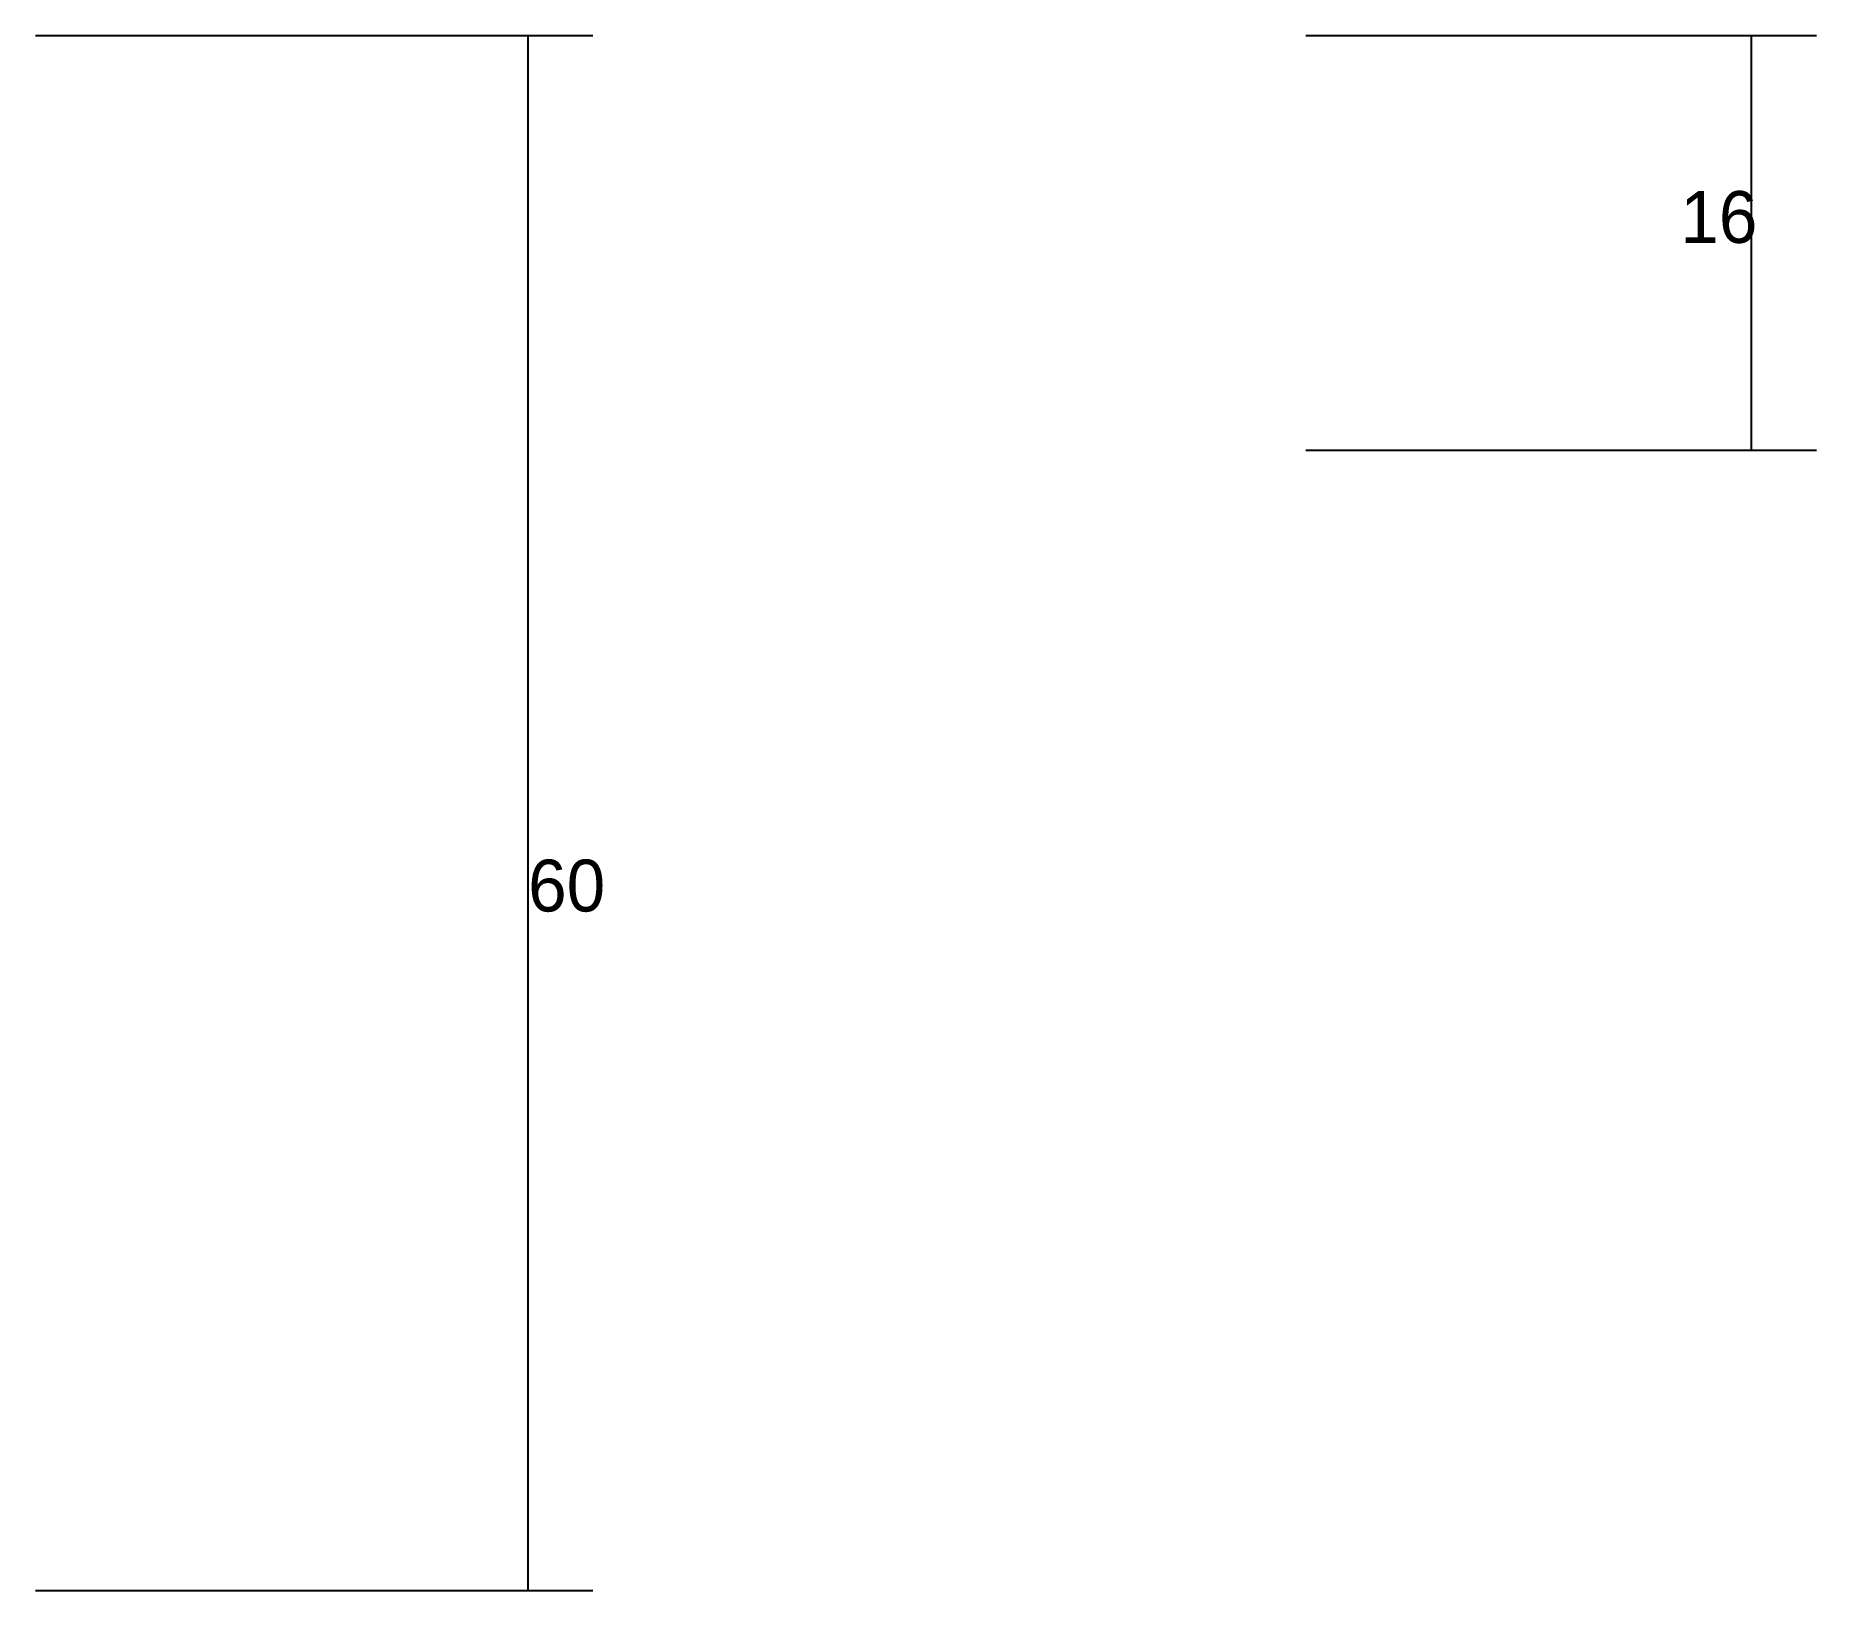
# Model space of a CAD drawing. Header units: metres. Extents: x -10224 to -9163, y 11970 to 13246.
# Drawn here: x -10053.8 to -9916.4, y 11970 to 12090 of the extents above.
import ezdxf

# ---------------------------------------------------------------- set-up
doc = ezdxf.new("R2010")
doc.units = ezdxf.units.M
doc.layers.add('COTA', color=241, linetype='Continuous')

msp = doc.modelspace()

# ---------------------------------------------------------------- linework, layer by layer
at = {"layer": 'COTA'}
for p, q in [((-10053.8, 12090), (-10010.8, 12090)), ((-10015.8, 11970), (-10015.8, 12090)), ((-9955.8, 12090), (-9916.4, 12090)), ((-9921.4, 12058), (-9921.4, 12090)), ((-9955.8, 12058), (-9916.4, 12058)), ((-10053.8, 11970), (-10010.8, 11970))]:
    msp.add_line(p, q, dxfattribs=at)

# ---------------------------------------------------------------- texts
for s, p in [('16', (-9926.9, 12074)), ('60', (-10015.8, 12022.4))]:
    msp.add_text(s, height=4, dxfattribs=at).set_placement(p)

doc.saveas('drawing.dxf')
